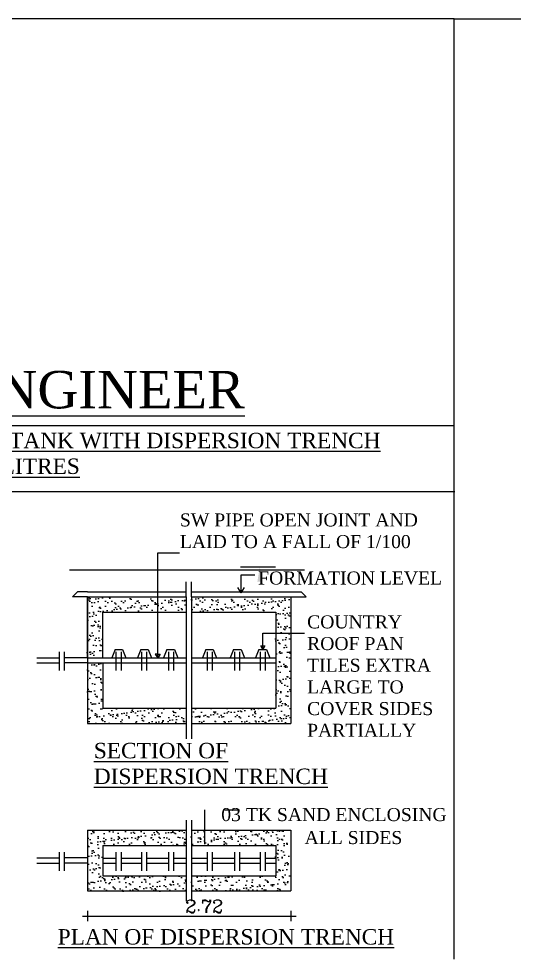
# Model space of a CAD drawing. Header units: metres. Extents: x 3229 to 14086, y -2906 to 1156.
# Drawn here: x 14024.59 to 14041.13, y -2801.49 to -2770.08 of the extents above; entities that cross this region are included whole.
import ezdxf

# ---------------------------------------------------------------- set-up
doc = ezdxf.new("R2010")
doc.units = ezdxf.units.M
doc.header["$MEASUREMENT"] = 0
doc.styles.add('00', font='romantic.ttf')
doc.styles.add('RomanS', font='romans.shx')
doc.styles.get("Standard").update_dxf_attribs({"font": 'arial.ttf'})

msp = doc.modelspace()

# ---------------------------------------------------------------- hatches: boundary and pattern name
h = msp.add_hatch()
h.set_pattern_fill('AR-SAND', color=0, scale=0.169123, style=0)
h.set_pattern_definition([(37.5, (14017.88105, -2795.0572), (-0.0106536, 0.3258697), [0, -0.2570665, 0, -0.2875086, 0, -0.2748244]), (7.5, (14017.88105, -2795.0572), (0.299309, 0.477289), [0, -0.1386806, 0, -0.231698, 0, -0.0887894]), (327.5, (14017.67303, -2795.0572), (0.526672, 0.000957), [0, -0.0845614, 0, -0.304421, 0, -0.3974384]), (317.5, (14017.67303, -2795.0572), (0.508404, 0.148435), [0, -0.0422807, 0, -0.1995648, 0, -0.2283157])])
h.paths.add_polyline_path([(14033.663, -2789.396), (14030.343, -2789.396), (14030.343, -2789.903), (14033.156, -2789.903), (14033.156, -2793.116), (14030.343, -2793.116), (14030.343, -2793.624), (14033.663, -2793.624)])
h.paths.add_polyline_path([(14030.163, -2789.396), (14026.87, -2789.396), (14026.87, -2791.425), (14027.378, -2791.425), (14027.378, -2789.903), (14030.163, -2789.903)])
h.paths.add_polyline_path([(14030.163, -2793.116), (14027.378, -2793.116), (14027.378, -2791.594), (14026.87, -2791.594), (14026.87, -2793.624), (14030.163, -2793.624)])
h = msp.add_hatch()
h.set_pattern_fill('AR-SAND', color=0, scale=0.169123, style=0)
h.set_pattern_definition([(37.5, (14017.88105, -2796.6169), (-0.0106536, 0.3258697), [0, -0.2570665, 0, -0.2875086, 0, -0.2748244]), (7.5, (14017.88105, -2796.6169), (0.29931, 0.477289), [0, -0.1386806, 0, -0.231698, 0, -0.0887894]), (327.5, (14017.67303, -2796.6169), (0.526672, 0.000957), [0, -0.0845614, 0, -0.304421, 0, -0.3974384]), (317.5, (14017.67303, -2796.6169), (0.508404, 0.148435), [0, -0.0422807, 0, -0.199565, 0, -0.2283157])])
h.paths.add_polyline_path([(14026.87, -2797.188), (14026.87, -2799.217), (14030.163, -2799.217), (14030.163, -2798.71), (14027.378, -2798.71), (14027.378, -2797.695), (14030.163, -2797.695), (14030.163, -2797.188)])
h.paths.add_polyline_path([(14030.343, -2797.188), (14030.343, -2797.695), (14033.156, -2797.695), (14033.156, -2798.71), (14030.343, -2798.71), (14030.343, -2799.217), (14033.663, -2799.217), (14033.663, -2797.188)])

# ---------------------------------------------------------------- linework, layer by layer
at = {"color": 0}
for p, q in [((14039.122, -2770.08), (13971.299, -2770.08)), ((14039.122, -2801.493), (14039.122, -2770.08)), ((14039.122, -2770.08), (14086.192, -2770.08)), ((14039.122, -2783.671), (14009.985, -2783.671)), ((14009.985, -2785.865), (14039.143, -2785.865)), ((14029.224, -2791.421), (14029.224, -2787.922)), ((14029.224, -2787.922), (14029.957, -2787.922)), ((14033.161, -2788.393), (14031.988, -2788.393)), ((14026.28, -2788.491), (14034.13, -2788.491)), ((14032.015, -2789.251), (14032.015, -2788.655)), ((14032.015, -2788.655), (14032.465, -2788.655)), ((14030.174, -2789.392), (14030.174, -2788.884)), ((14030.355, -2789.392), (14030.355, -2788.884)), ((14032.015, -2789.251), (14031.902, -2789.081)), ((14032.015, -2789.251), (14032.127, -2789.081)), ((14026.544, -2789.222), (14026.375, -2789.392)), ((14026.882, -2789.392), (14026.375, -2789.392)), ((14026.882, -2789.222), (14026.544, -2789.222)), ((14026.882, -2789.222), (14030.174, -2789.222)), ((14026.882, -2789.392), (14026.882, -2793.62)), ((14026.882, -2789.392), (14030.174, -2789.392)), ((14026.882, -2791.421), (14026.882, -2789.392)), ((14030.174, -2789.392), (14030.174, -2793.62)), ((14030.355, -2789.222), (14033.675, -2789.222)), ((14030.355, -2789.392), (14033.675, -2789.392)), ((14030.355, -2789.392), (14030.355, -2793.62)), ((14033.675, -2789.222), (14034.013, -2789.222)), ((14033.675, -2789.392), (14033.675, -2793.62)), ((14033.675, -2789.392), (14034.182, -2789.392)), ((14034.013, -2789.222), (14034.182, -2789.392)), ((14027.389, -2789.899), (14030.174, -2789.899)), ((14027.389, -2791.421), (14027.389, -2789.899)), ((14030.355, -2789.899), (14033.168, -2789.899)), ((14033.168, -2789.899), (14033.168, -2793.112)), ((14032.73, -2791.151), (14032.73, -2790.6)), ((14032.73, -2790.6), (14034.128, -2790.6)), ((14025.936, -2791.223), (14025.936, -2791.848)), ((14026.105, -2791.223), (14026.105, -2791.848)), ((14027.801, -2791.151), (14027.688, -2791.421)), ((14027.801, -2791.151), (14028.049, -2791.151)), ((14027.831, -2791.223), (14027.831, -2791.848)), ((14028, -2791.223), (14028, -2791.848)), ((14028.049, -2791.151), (14028.163, -2791.421)), ((14028.659, -2791.151), (14028.547, -2791.421)), ((14028.659, -2791.151), (14028.907, -2791.151)), ((14028.683, -2791.223), (14028.683, -2791.848)), ((14028.852, -2791.223), (14028.852, -2791.848)), ((14028.907, -2791.151), (14029.021, -2791.421)), ((14029.224, -2791.304), (14029.139, -2791.304)), ((14029.139, -2791.304), (14029.224, -2791.421)), ((14029.224, -2791.304), (14029.308, -2791.304)), ((14029.308, -2791.304), (14029.224, -2791.421)), ((14029.533, -2791.151), (14029.421, -2791.421)), ((14029.533, -2791.151), (14029.781, -2791.151)), ((14029.582, -2791.223), (14029.582, -2791.848)), ((14029.751, -2791.223), (14029.751, -2791.848)), ((14029.781, -2791.151), (14029.895, -2791.421)), ((14030.83, -2791.151), (14030.718, -2791.421)), ((14030.83, -2791.151), (14031.078, -2791.151)), ((14030.878, -2791.223), (14030.878, -2791.848)), ((14031.047, -2791.223), (14031.047, -2791.848)), ((14031.078, -2791.151), (14031.192, -2791.421)), ((14031.76, -2791.151), (14031.648, -2791.421)), ((14031.76, -2791.151), (14032.008, -2791.151)), ((14031.791, -2791.223), (14031.791, -2791.848)), ((14031.96, -2791.223), (14031.96, -2791.848)), ((14032.008, -2791.151), (14032.122, -2791.421)), ((14032.605, -2791.151), (14032.493, -2791.421)), ((14032.605, -2791.151), (14032.854, -2791.151)), ((14032.643, -2791.223), (14032.643, -2791.848)), ((14032.73, -2791.151), (14032.663, -2791.022)), ((14032.663, -2791.022), (14032.804, -2791.022)), ((14032.804, -2791.022), (14032.73, -2791.151)), ((14032.812, -2791.223), (14032.812, -2791.848)), ((14032.854, -2791.151), (14032.968, -2791.421)), ((14025.193, -2791.421), (14025.936, -2791.421)), ((14025.193, -2791.59), (14025.936, -2791.59)), ((14026.882, -2791.421), (14026.105, -2791.421)), ((14026.882, -2791.59), (14026.105, -2791.59)), ((14026.882, -2791.421), (14030.174, -2791.421)), ((14026.882, -2791.59), (14026.882, -2793.62)), ((14026.882, -2791.59), (14030.174, -2791.59)), ((14027.389, -2791.59), (14027.389, -2793.112)), ((14030.355, -2791.421), (14033.168, -2791.421)), ((14030.355, -2791.59), (14033.168, -2791.59)), ((14027.389, -2793.112), (14030.174, -2793.112)), ((14030.355, -2793.112), (14033.168, -2793.112)), ((14026.882, -2793.62), (14030.174, -2793.62)), ((14030.174, -2793.62), (14030.174, -2794.127)), ((14030.355, -2793.62), (14033.675, -2793.62)), ((14030.355, -2793.62), (14030.355, -2794.127)), ((14030.801, -2797.645), (14030.801, -2796.5)), ((14031.453, -2796.5), (14031.958, -2796.5)), ((14030.174, -2796.846), (14030.174, -2799.552)), ((14030.355, -2796.846), (14030.355, -2799.552)), ((14026.882, -2797.184), (14030.174, -2797.184)), ((14026.882, -2797.184), (14026.882, -2799.213)), ((14030.355, -2797.184), (14033.675, -2797.184)), ((14033.675, -2797.184), (14033.675, -2799.213)), ((14027.389, -2797.691), (14030.174, -2797.691)), ((14027.389, -2797.691), (14027.389, -2798.706)), ((14030.355, -2797.691), (14033.168, -2797.691)), ((14033.168, -2797.691), (14033.168, -2798.706)), ((14025.193, -2798.111), (14025.936, -2798.111)), ((14025.936, -2797.913), (14025.936, -2798.538)), ((14026.105, -2797.913), (14026.105, -2798.538)), ((14026.882, -2798.111), (14026.105, -2798.111)), ((14027.389, -2798.114), (14027.831, -2798.114)), ((14027.831, -2797.913), (14027.831, -2798.538)), ((14028, -2797.913), (14028, -2798.538)), ((14028, -2798.114), (14028.683, -2798.114)), ((14028.683, -2797.913), (14028.683, -2798.538)), ((14028.852, -2797.913), (14028.852, -2798.538)), ((14028.852, -2798.114), (14029.582, -2798.114)), ((14029.582, -2797.913), (14029.582, -2798.538)), ((14029.751, -2797.913), (14029.751, -2798.538)), ((14029.751, -2798.114), (14030.174, -2798.114)), ((14030.355, -2798.114), (14030.878, -2798.114)), ((14030.878, -2797.913), (14030.878, -2798.538)), ((14031.047, -2797.913), (14031.047, -2798.538)), ((14031.047, -2798.114), (14031.791, -2798.114)), ((14031.791, -2797.913), (14031.791, -2798.538)), ((14031.96, -2797.913), (14031.96, -2798.538)), ((14031.96, -2798.114), (14032.643, -2798.114)), ((14032.643, -2797.913), (14032.643, -2798.538)), ((14032.812, -2797.913), (14032.812, -2798.538)), ((14032.812, -2798.114), (14033.168, -2798.114)), ((14025.193, -2798.28), (14025.936, -2798.28)), ((14026.882, -2798.28), (14026.105, -2798.28)), ((14027.389, -2798.283), (14027.831, -2798.283)), ((14028, -2798.283), (14028.683, -2798.283)), ((14028.852, -2798.283), (14029.582, -2798.283)), ((14029.751, -2798.283), (14030.174, -2798.283)), ((14030.355, -2798.283), (14030.878, -2798.283)), ((14031.047, -2798.283), (14031.791, -2798.283)), ((14031.96, -2798.283), (14032.643, -2798.283)), ((14032.812, -2798.283), (14033.168, -2798.283)), ((14027.389, -2798.706), (14030.174, -2798.706)), ((14030.355, -2798.706), (14033.168, -2798.706)), ((14026.882, -2799.213), (14030.174, -2799.213)), ((14030.355, -2799.213), (14033.675, -2799.213)), ((14026.713, -2800.052), (14033.844, -2800.052)), ((14026.882, -2799.882), (14026.882, -2800.221)), ((14033.675, -2799.882), (14033.675, -2800.221))]:
    msp.add_line(p, q, dxfattribs=at)
for points in [[(14032.554, -2788.878), (14032.716, -2788.878), (14032.635, -2788.393)], [(14031.902, -2789.081), (14032.127, -2789.081), (14032.015, -2789.251), (14031.902, -2789.081)], [(14029.139, -2791.304), (14029.308, -2791.304), (14029.224, -2791.421), (14029.139, -2791.304)], [(14032.663, -2791.022), (14032.804, -2791.022), (14032.73, -2791.151), (14032.663, -2791.022)]]:
    msp.add_solid(points, dxfattribs=at)

# ---------------------------------------------------------------- texts
at = {"color": 0, "style": '00'}
for s, p in [('03 TK SAND ENCLOSING ', (14031.347, -2796.879)), ('ALL SIDES', (14034.129, -2797.647))]:
    msp.add_text(s, height=0.4344, dxfattribs=at).set_placement(p)
at = {"color": 0, "lineweight": -3, "insert": (14010.683, -2781.842), "char_height": 1.25, "width": 298.83549, "attachment_point": 1, "style": 'RomanS'}
msp.add_mtext('{\\fRomantic|b0|i0|c2|p2;\\LREGISTERED ENGINEER }', dxfattribs=at)
at = {"color": 0, "attachment_point": 1}
for s, insert, char_height, width in [('{\\fRomantic|b0|i0|c2|p2;\\LDETAILED DRAWING FOR SEPTIC TANK WITH DISPERSION TRENCH 225 GALLONS CAPACITY OF 1000 LITRES\\l }', (14011.754, -2783.908), 0.515846, 25.85698), ('{\\fRomantic|b0|i0|c2|p2;SW PIPE OPEN JOINT AND LAID TO A FALL OF 1/100}', (14029.965, -2786.602), 0.4344, 8.45614), ('{\\fRomantic|b0|i0|c2|p2;FORMATION LEVEL}', (14032.578, -2788.542), 0.4344, 8.45614), ('{\\fRomantic|b0|i0|c2|p2;COUNTRY ROOF PAN TILES EXTRA LARGE TO COVER SIDES PARTIALLY}', (14034.213, -2790.008), 0.4344, 4.24686), ('{\\fRomantic|b0|i0|c2|p2;\\LSECTION OF DISPERSION TRENCH}', (14027.092, -2794.266), 0.51585, 8.45614), ('{\\Fcomplex.shx;2.72}', (14030.145, -2799.506), 0.4344, 0.45099), ('{\\fRomantic|b0|i0|c2|p2;\\LPLAN OF DISPERSION TRENCH}', (14025.885, -2800.487), 0.51585, 11.89755)]:
    msp.add_mtext(s, dxfattribs=dict(at, insert=insert, char_height=char_height, width=width))

doc.saveas('drawing.dxf')
